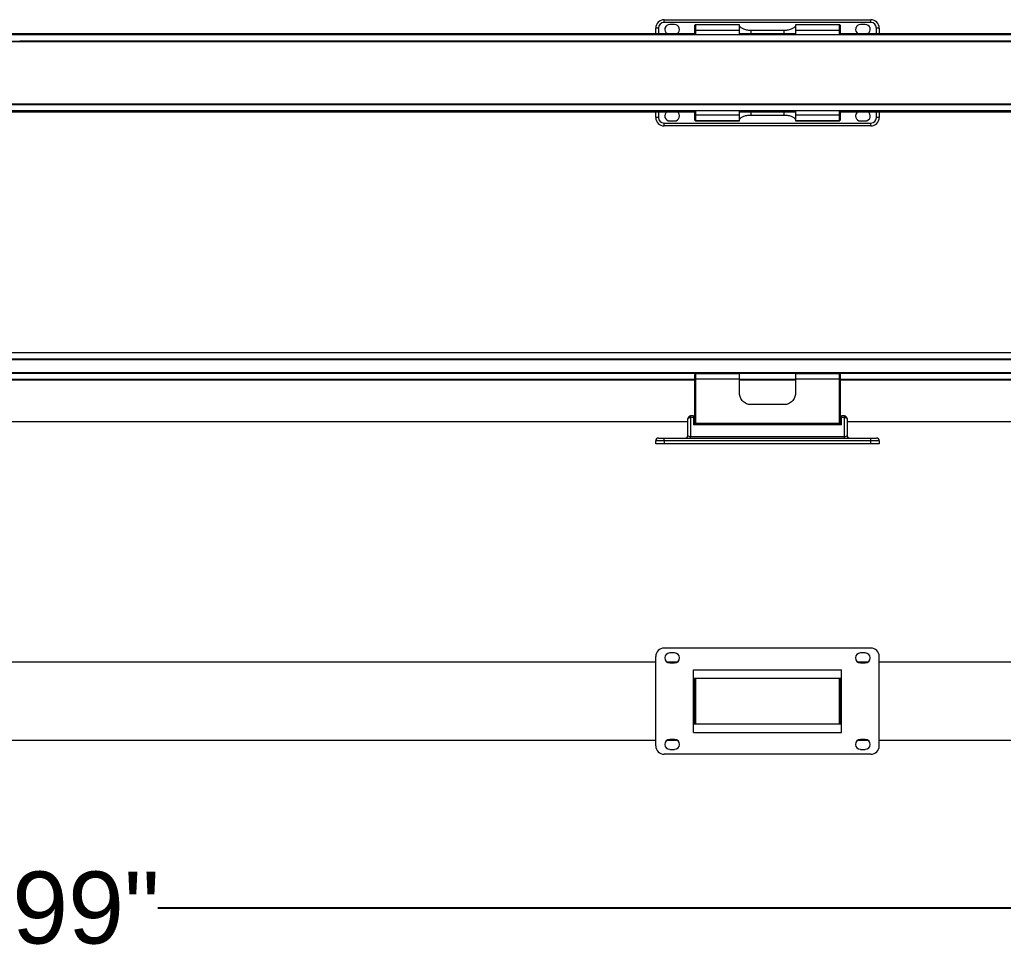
# Model space of a CAD drawing. Header units: inches. Extents: x -5.1 to 56, y 0.9 to 13.9.
# Drawn here: x 28.66 to 42.32, y 0.86 to 13.86 of the extents above; entities that cross this region are included whole.
import ezdxf

# ---------------------------------------------------------------- set-up
doc = ezdxf.new("R2010")
doc.units = ezdxf.units.IN
doc.header["$MEASUREMENT"] = 0
doc.layers.add('DIMENSIONS', color=6, linetype='Continuous')
doc.styles.get("Standard").update_dxf_attribs({"font": 'Arial.ttf'})
doc.dimstyles.new('Big 1IN', dxfattribs={"dimtxt": 1, "dimasz": 1, "dimexe": 0.18, "dimexo": 0.0625, "dimgap": 0.09, "dimtad": 0, "dimtih": 1, "dimtoh": 1, "dimzin": 0, "dimdsep": 46, "dimlunit": 3, "dimtxsty": 'Standard', "dimcen": 0.5, "dimadec": 0, "dimazin": 0, "dimtfac": 1, "dimtofl": 0, "dimtmove": 0, "dimatfit": 3, "dimfxl": 1, "dimtolj": 1, "dimtzin": 0, "dimarcsym": 0})

# ---------------------------------------------------------------- blocks, each defined once
blk = doc.blocks.new('*D15')
at = {"layer": 'Defpoints', "color": 0, "transparency": 16777216}
for p in [(3.856, 3.913), (51.848, 3.913), (51.848, 1.52)]:
    blk.add_point(p, dxfattribs=at)
at = {"layer": 'DIMENSIONS', "color": 0, "lineweight": -2, "transparency": 16777216}
for p, q in [((3.856, 3.85), (3.856, 1.34)), ((51.848, 3.85), (51.848, 1.34)), ((4.856, 1.52), (25.129, 1.52)), ((50.848, 1.52), (30.575, 1.52))]:
    blk.add_line(p, q, dxfattribs=at)
at = {"layer": 'DIMENSIONS', "color": 0, "transparency": 16777216}
for points in [[(4.856, 1.686), (4.856, 1.353), (3.856, 1.52)], [(50.848, 1.686), (50.848, 1.353), (51.848, 1.52)]]:
    blk.add_solid(points, dxfattribs=at)
at = {"layer": 'DIMENSIONS', "color": 0, "transparency": 16777216, "insert": (27.852, 1.52), "char_height": 1, "attachment_point": 5}
blk.add_mtext('\\A1;3\'-11.99"', dxfattribs=at)

msp = doc.modelspace()

# ---------------------------------------------------------------- linework, layer by layer
at = {"color": 7, "linetype": 'Continuous', "lineweight": 15}
for p, q in [((37.605, 13.818), (37.605, 13.856)), ((37.605, 13.856), (40.476, 13.856)), ((40.476, 13.818), (37.605, 13.818)), ((40.476, 13.818), (40.476, 13.856)), ((28.657, 13.662), (11.831, 13.662)), ((38.032, 13.662), (28.657, 13.662)), ((37.489, 13.662), (37.489, 13.74)), ((37.527, 13.74), (37.489, 13.74)), ((37.751, 13.788), (37.683, 13.788)), ((38.032, 13.777), (38.032, 13.779)), ((38.032, 13.708), (38.032, 13.777)), ((38.032, 13.708), (38.04, 13.708)), ((38.032, 13.645), (38.032, 13.708)), ((38.653, 13.787), (38.04, 13.787)), ((38.04, 13.785), (38.04, 13.708)), ((38.653, 13.785), (38.04, 13.785)), ((38.653, 13.708), (38.04, 13.708)), ((38.653, 13.785), (38.653, 13.787)), ((38.653, 13.708), (38.653, 13.785)), ((38.653, 13.645), (38.653, 13.708)), ((39.429, 13.662), (38.653, 13.662)), ((38.808, 13.71), (39.273, 13.71)), ((40.042, 13.787), (39.429, 13.787)), ((39.429, 13.787), (39.429, 13.785)), ((39.429, 13.785), (39.429, 13.708)), ((40.042, 13.785), (39.429, 13.785)), ((40.042, 13.708), (39.429, 13.708)), ((39.429, 13.708), (39.429, 13.645)), ((40.042, 13.708), (40.042, 13.785)), ((40.042, 13.708), (40.049, 13.708)), ((40.049, 13.779), (40.049, 13.777)), ((40.049, 13.777), (40.049, 13.708)), ((40.049, 13.708), (40.049, 13.645)), ((45.232, 13.662), (40.049, 13.662)), ((40.399, 13.788), (40.331, 13.788)), ((40.593, 13.74), (40.554, 13.74)), ((40.593, 13.74), (40.593, 13.662)), ((28.657, 13.553), (11.831, 13.553)), ((45.232, 13.645), (28.657, 13.645)), ((45.232, 13.553), (28.657, 13.553)), ((11.831, 12.686), (28.657, 12.686)), ((11.831, 12.594), (28.657, 12.594)), ((11.831, 12.576), (28.657, 12.576)), ((28.657, 12.686), (45.232, 12.686)), ((28.657, 12.594), (45.232, 12.594)), ((28.657, 12.576), (38.032, 12.576)), ((37.489, 12.498), (37.489, 12.576)), ((38.032, 12.531), (38.032, 12.594)), ((38.653, 12.531), (38.653, 12.594)), ((38.653, 12.576), (39.429, 12.576)), ((39.429, 12.594), (39.429, 12.531)), ((40.049, 12.594), (40.049, 12.531)), ((40.049, 12.576), (45.232, 12.576)), ((40.593, 12.576), (40.593, 12.498)), ((37.527, 12.498), (37.489, 12.498)), ((37.683, 12.45), (37.751, 12.45)), ((38.032, 12.531), (38.04, 12.531)), ((38.032, 12.461), (38.032, 12.531)), ((38.032, 12.46), (38.032, 12.461)), ((38.653, 12.531), (38.04, 12.531)), ((38.04, 12.531), (38.04, 12.453)), ((38.653, 12.453), (38.04, 12.453)), ((38.04, 12.452), (38.653, 12.452)), ((38.653, 12.453), (38.653, 12.531)), ((38.653, 12.452), (38.653, 12.453)), ((39.273, 12.528), (38.808, 12.528)), ((40.042, 12.531), (39.429, 12.531)), ((39.429, 12.531), (39.429, 12.453)), ((40.042, 12.453), (39.429, 12.453)), ((39.429, 12.453), (39.429, 12.452)), ((39.429, 12.452), (40.042, 12.452)), ((40.042, 12.531), (40.049, 12.531)), ((40.042, 12.453), (40.042, 12.531)), ((40.049, 12.531), (40.049, 12.461)), ((40.049, 12.461), (40.049, 12.46)), ((40.331, 12.45), (40.399, 12.45)), ((40.593, 12.498), (40.554, 12.498)), ((37.605, 12.421), (40.476, 12.421)), ((37.605, 12.382), (37.605, 12.421)), ((40.476, 12.382), (37.605, 12.382)), ((40.476, 12.382), (40.476, 12.421)), ((28.657, 9.229), (11.831, 9.229)), ((45.232, 9.229), (28.657, 9.229)), ((28.657, 9.137), (11.831, 9.137)), ((45.232, 9.137), (28.657, 9.137)), ((28.657, 8.95), (11.831, 8.95)), ((45.232, 8.95), (28.657, 8.95)), ((38.032, 8.865), (38.032, 8.93)), ((38.04, 8.938), (38.04, 8.866)), ((38.653, 8.938), (38.04, 8.938)), ((38.653, 8.866), (38.653, 8.938)), ((40.042, 8.938), (39.429, 8.938)), ((39.429, 8.938), (39.429, 8.866)), ((40.042, 8.866), (40.042, 8.938)), ((40.049, 8.93), (40.049, 8.865)), ((20.204, 8.857), (28.657, 8.857)), ((28.657, 8.857), (38.032, 8.857)), ((38.032, 8.252), (38.032, 8.865)), ((38.653, 8.866), (38.04, 8.866)), ((38.653, 8.666), (38.653, 8.866)), ((38.653, 8.857), (39.429, 8.857)), ((39.429, 8.866), (39.429, 8.666)), ((40.042, 8.866), (39.429, 8.866)), ((40.049, 8.865), (40.049, 8.252)), ((40.049, 8.857), (45.232, 8.857)), ((39.273, 8.511), (38.808, 8.511)), ((38.012, 8.354), (37.974, 8.354)), ((38.012, 8.354), (38.012, 8.331)), ((40.108, 8.354), (40.069, 8.354)), ((40.069, 8.331), (40.069, 8.354)), ((20.301, 8.278), (28.657, 8.278)), ((28.657, 8.278), (37.935, 8.278)), ((37.935, 8.084), (37.935, 8.315)), ((37.974, 8.331), (37.974, 8.068)), ((38.012, 8.331), (37.974, 8.331)), ((38.012, 8.331), (38.012, 8.229)), ((38.032, 8.28), (38.012, 8.28)), ((40.069, 8.251), (38.012, 8.251)), ((40.069, 8.229), (38.012, 8.229)), ((40.049, 8.28), (40.069, 8.28)), ((40.069, 8.229), (40.069, 8.331)), ((40.108, 8.331), (40.069, 8.331)), ((40.108, 8.068), (40.108, 8.331)), ((40.146, 8.315), (40.146, 8.084)), ((40.146, 8.278), (45.232, 8.278)), ((37.974, 8.046), (37.974, 8.068)), ((37.974, 8.068), (40.108, 8.068)), ((40.108, 8.046), (40.108, 8.068)), ((37.605, 8.007), (37.489, 8.007)), ((37.489, 7.968), (37.489, 8.007)), ((37.605, 7.968), (37.489, 7.968)), ((37.527, 8.046), (37.605, 8.046)), ((37.605, 8.007), (37.605, 8.046)), ((37.605, 8.046), (40.476, 8.046)), ((40.476, 8.007), (37.605, 8.007)), ((37.605, 8.007), (37.605, 7.968)), ((40.476, 7.968), (37.605, 7.968)), ((40.476, 8.007), (40.476, 8.046)), ((40.476, 8.046), (40.554, 8.046)), ((40.593, 8.007), (40.476, 8.007)), ((40.476, 7.968), (40.476, 8.007)), ((40.593, 7.968), (40.476, 7.968)), ((40.593, 8.007), (40.593, 7.968)), ((40.476, 5.13), (37.605, 5.13)), ((37.751, 5.062), (37.683, 5.062)), ((40.399, 5.062), (40.331, 5.062)), ((28.657, 4.936), (11.831, 4.936)), ((37.489, 4.936), (28.657, 4.936)), ((37.489, 3.772), (37.489, 5.014)), ((37.786, 4.936), (37.648, 4.936)), ((37.683, 4.926), (37.751, 4.926)), ((40.434, 4.936), (40.296, 4.936)), ((40.331, 4.926), (40.399, 4.926)), ((40.593, 3.772), (40.593, 5.014)), ((45.232, 4.936), (40.593, 4.936)), ((38.012, 3.957), (38.012, 4.829)), ((38.012, 4.829), (40.069, 4.829)), ((40.069, 3.957), (40.069, 4.829)), ((40.069, 4.707), (38.012, 4.707)), ((38.032, 4.079), (38.032, 4.707)), ((40.049, 4.707), (40.049, 4.079)), ((38.012, 4.529), (38.032, 4.529)), ((40.049, 4.529), (40.069, 4.529)), ((38.032, 4.257), (38.012, 4.257)), ((40.069, 4.257), (40.049, 4.257)), ((38.012, 4.079), (40.069, 4.079)), ((11.831, 3.85), (28.657, 3.85)), ((28.657, 3.85), (37.489, 3.85)), ((37.648, 3.85), (37.786, 3.85)), ((37.751, 3.86), (37.683, 3.86)), ((38.012, 3.957), (40.069, 3.957)), ((40.296, 3.85), (40.434, 3.85)), ((40.399, 3.86), (40.331, 3.86)), ((40.593, 3.85), (45.232, 3.85)), ((37.683, 3.724), (37.751, 3.724)), ((40.331, 3.724), (40.399, 3.724)), ((40.476, 3.656), (37.605, 3.656))]:
    msp.add_line(p, q, dxfattribs=at)
at = {"color": 8, "linetype": 'Continuous', "lineweight": 15}
for p, q in [((11.831, 13.662), (28.657, 13.662)), ((28.657, 13.662), (38.032, 13.662)), ((37.527, 13.74), (37.527, 13.662)), ((38.04, 13.787), (38.04, 13.785)), ((38.04, 13.708), (38.04, 13.645)), ((38.653, 13.662), (39.429, 13.662)), ((38.808, 13.71), (38.808, 13.662)), ((39.273, 13.662), (39.273, 13.71)), ((40.042, 13.785), (40.042, 13.787)), ((40.042, 13.645), (40.042, 13.708)), ((40.049, 13.662), (45.232, 13.662)), ((40.554, 13.662), (40.554, 13.74)), ((28.657, 13.654), (11.831, 13.654)), ((28.657, 13.645), (11.831, 13.645)), ((28.657, 13.548), (11.831, 13.548)), ((38.032, 13.654), (28.657, 13.654)), ((45.232, 13.645), (28.657, 13.645)), ((28.657, 13.564), (45.232, 13.564)), ((45.232, 13.548), (28.657, 13.548)), ((39.429, 13.654), (38.653, 13.654)), ((45.232, 13.654), (40.049, 13.654)), ((11.831, 12.69), (28.657, 12.69)), ((28.657, 12.674), (11.831, 12.674)), ((11.831, 12.584), (28.657, 12.584)), ((28.657, 12.577), (11.831, 12.577)), ((28.657, 12.69), (45.232, 12.69)), ((45.232, 12.674), (28.657, 12.674)), ((28.657, 12.594), (45.232, 12.594)), ((28.657, 12.584), (38.032, 12.584)), ((38.032, 12.577), (28.657, 12.577)), ((37.527, 12.576), (37.527, 12.498)), ((38.04, 12.594), (38.04, 12.531)), ((38.653, 12.584), (39.429, 12.584)), ((39.429, 12.577), (38.653, 12.577)), ((38.808, 12.576), (38.808, 12.528)), ((39.273, 12.528), (39.273, 12.576)), ((40.042, 12.531), (40.042, 12.594)), ((40.049, 12.584), (45.232, 12.584)), ((45.232, 12.577), (40.049, 12.577)), ((40.554, 12.498), (40.554, 12.576)), ((38.04, 12.453), (38.04, 12.452)), ((40.042, 12.452), (40.042, 12.453)), ((11.831, 9.145), (28.657, 9.145)), ((28.657, 9.133), (11.831, 9.133)), ((28.657, 9.145), (45.232, 9.145)), ((45.232, 9.133), (28.657, 9.133)), ((11.831, 8.959), (28.657, 8.959)), ((28.657, 8.942), (11.831, 8.942)), ((28.657, 8.959), (45.232, 8.959)), ((45.232, 8.942), (28.657, 8.942)), ((20.204, 8.864), (28.657, 8.864)), ((28.657, 8.849), (20.204, 8.849)), ((28.657, 8.864), (38.032, 8.864)), ((38.032, 8.849), (28.657, 8.849)), ((38.04, 8.866), (38.04, 8.251)), ((38.653, 8.864), (39.429, 8.864)), ((39.429, 8.849), (38.653, 8.849)), ((40.042, 8.251), (40.042, 8.866)), ((40.049, 8.864), (45.232, 8.864)), ((45.232, 8.849), (40.049, 8.849)), ((37.974, 8.331), (37.974, 8.354)), ((40.108, 8.354), (40.108, 8.331)), ((38.04, 4.707), (38.04, 4.079)), ((40.042, 4.079), (40.042, 4.707)), ((38.032, 4.523), (38.012, 4.523)), ((40.069, 4.523), (40.049, 4.523)), ((38.012, 4.505), (38.032, 4.505)), ((38.032, 4.499), (38.012, 4.499)), ((38.012, 4.493), (38.032, 4.493)), ((38.032, 4.48), (38.012, 4.48)), ((38.012, 4.47), (38.032, 4.47)), ((38.032, 4.463), (38.012, 4.463)), ((40.049, 4.505), (40.069, 4.505)), ((40.069, 4.499), (40.049, 4.499)), ((40.049, 4.493), (40.069, 4.493)), ((40.069, 4.48), (40.049, 4.48)), ((40.049, 4.47), (40.069, 4.47)), ((40.069, 4.463), (40.049, 4.463)), ((38.012, 4.323), (38.032, 4.323)), ((38.032, 4.316), (38.012, 4.316)), ((38.012, 4.306), (38.032, 4.306)), ((38.032, 4.293), (38.012, 4.293)), ((38.012, 4.287), (38.032, 4.287)), ((38.032, 4.281), (38.012, 4.281)), ((38.012, 4.263), (38.032, 4.263)), ((40.049, 4.323), (40.069, 4.323)), ((40.069, 4.316), (40.049, 4.316)), ((40.049, 4.306), (40.069, 4.306)), ((40.069, 4.293), (40.049, 4.293)), ((40.049, 4.287), (40.069, 4.287)), ((40.069, 4.281), (40.049, 4.281)), ((40.049, 4.263), (40.069, 4.263))]:
    msp.add_line(p, q, dxfattribs=at)
at = {"color": 7, "linetype": 'Continuous', "lineweight": 15, "flags": 128}
for points in [[(37.935, 8.315), (37.936, 8.318), (37.938, 8.321), (37.941, 8.324), (37.946, 8.327), (37.952, 8.329), (37.959, 8.33), (37.966, 8.331), (37.974, 8.331)], [(40.108, 8.331), (40.115, 8.331), (40.122, 8.33), (40.129, 8.329), (40.135, 8.327), (40.14, 8.324), (40.143, 8.321), (40.146, 8.318), (40.146, 8.315)]]:
    msp.add_lwpolyline(points, dxfattribs=at)
at = {"color": 7, "linetype": 'Continuous', "lineweight": 15}
for centre, radius, start, end in [((37.605, 13.74), 0.116, 90, 180), ((37.605, 13.74), 0.0776, 90, 180), ((40.476, 13.74), 0.116, 0, 90), ((40.476, 13.74), 0.0776, 0, 90), ((37.683, 13.721), 0.0679, 90, 238.9973), ((37.751, 13.721), 0.0679, 301.0027, 90), ((38.04, 13.779), 0.00776, 90, 180), ((38.04, 13.777), 0.00775, 89.9385, 179.9371), ((40.042, 13.779), 0.00776, 0, 90), ((40.042, 13.777), 0.00775, 0.0629, 90.0615), ((40.331, 13.721), 0.0679, 90, 238.9973), ((40.399, 13.721), 0.0679, 301.0027, 90), ((37.683, 12.518), 0.0679, 121.0027, 270), ((37.751, 12.518), 0.0679, 270, 58.9973), ((40.331, 12.518), 0.0679, 121.0027, 270), ((40.399, 12.518), 0.0679, 270, 58.9973), ((37.605, 12.498), 0.116, 180, 270), ((37.605, 12.498), 0.0776, 180, 270), ((38.04, 12.461), 0.00775, 180.0629, 270.0615), ((38.04, 12.46), 0.00776, 180, 270), ((40.042, 12.461), 0.00775, 269.9385, 359.9371), ((40.042, 12.46), 0.00776, 270, 0), ((40.476, 12.498), 0.0776, 270, 0), ((40.476, 12.498), 0.116, 270, 0), ((38.04, 8.93), 0.00776, 90, 180), ((40.042, 8.93), 0.00776, 0, 90), ((38.038, 8.836), 0.0299, 86.3002, 101.2279), ((40.044, 8.836), 0.0299, 78.7721, 93.6998), ((37.974, 8.315), 0.0388, 90, 180), ((40.108, 8.315), 0.0388, 0, 90), ((37.896, 8.084), 0.0388, 270, 0), ((40.185, 8.084), 0.0388, 180, 270), ((37.527, 8.007), 0.0388, 90, 180), ((40.554, 8.007), 0.0388, 0, 90), ((37.605, 5.014), 0.116, 90, 180), ((37.683, 4.994), 0.0679, 90, 270), ((37.751, 4.994), 0.0679, 270, 90), ((40.331, 4.994), 0.0679, 90, 270), ((40.399, 4.994), 0.0679, 270, 90), ((40.476, 5.014), 0.116, 0, 90), ((37.683, 3.792), 0.0679, 90, 270), ((37.751, 3.792), 0.0679, 270, 90), ((40.331, 3.792), 0.0679, 90, 270), ((40.399, 3.792), 0.0679, 270, 90), ((37.605, 3.772), 0.116, 180, 270), ((40.476, 3.772), 0.116, 270, 0)]:
    msp.add_arc(centre, radius, start, end, dxfattribs=at)
for centre, major_axis, start_param, end_param in [((37.974, 8.084), (0.0388, 0), 3.141593, 4.712389), ((40.108, 8.084), (-0.0388, 0), 1.570796, 3.141593)]:
    msp.add_ellipse(centre, major_axis=major_axis, ratio=0.422618, start_param=start_param, end_param=end_param, dxfattribs=at)
for points in [[(38.653, 13.768), (38.653, 13.766), (38.654, 13.763), (38.658, 13.757), (38.66, 13.754), (38.668, 13.748), (38.673, 13.745), (38.684, 13.738), (38.69, 13.735), (38.704, 13.729), (38.712, 13.726), (38.728, 13.721), (38.738, 13.718), (38.756, 13.714), (38.766, 13.713), (38.787, 13.711), (38.797, 13.71), (38.808, 13.71)], [(39.273, 13.71), (39.284, 13.71), (39.294, 13.711), (39.315, 13.713), (39.325, 13.714), (39.344, 13.718), (39.353, 13.721), (39.369, 13.726), (39.377, 13.729), (39.391, 13.735), (39.398, 13.738), (39.408, 13.745), (39.413, 13.748), (39.421, 13.754), (39.424, 13.757), (39.428, 13.763), (39.429, 13.766), (39.429, 13.768)], [(38.808, 12.528), (38.797, 12.528), (38.787, 12.528), (38.767, 12.526), (38.756, 12.524), (38.738, 12.52), (38.729, 12.518), (38.712, 12.512), (38.704, 12.509), (38.69, 12.503), (38.684, 12.5), (38.673, 12.494), (38.668, 12.49), (38.661, 12.484), (38.658, 12.481), (38.654, 12.475), (38.653, 12.473), (38.653, 12.47)], [(39.429, 12.47), (39.429, 12.473), (39.428, 12.475), (39.424, 12.481), (39.421, 12.484), (39.413, 12.49), (39.408, 12.494), (39.398, 12.5), (39.391, 12.503), (39.377, 12.509), (39.37, 12.512), (39.353, 12.518), (39.344, 12.52), (39.325, 12.524), (39.315, 12.526), (39.295, 12.528), (39.284, 12.528), (39.273, 12.528)], [(38.808, 8.511), (38.797, 8.511), (38.787, 8.512), (38.767, 8.517), (38.756, 8.52), (38.738, 8.528), (38.729, 8.533), (38.712, 8.544), (38.704, 8.551), (38.69, 8.565), (38.684, 8.573), (38.673, 8.589), (38.668, 8.598), (38.661, 8.617), (38.658, 8.626), (38.654, 8.646), (38.653, 8.656), (38.653, 8.666)], [(39.429, 8.666), (39.429, 8.656), (39.428, 8.646), (39.424, 8.626), (39.421, 8.617), (39.413, 8.598), (39.408, 8.589), (39.398, 8.573), (39.391, 8.565), (39.377, 8.551), (39.37, 8.544), (39.353, 8.533), (39.344, 8.528), (39.325, 8.52), (39.315, 8.517), (39.295, 8.512), (39.284, 8.511), (39.273, 8.511)]]:
    msp.add_open_spline(points, degree=3, knots=[0, 0, 0, 0, 0.125, 0.125, 0.25, 0.25, 0.375, 0.375, 0.5, 0.5, 0.625, 0.625, 0.75, 0.75, 0.875, 0.875, 1, 1, 1, 1], dxfattribs=at)

# ---------------------------------------------------------------- dimensions: what is measured, and where the dimension line sits
at = {"layer": 'DIMENSIONS'}
dim = msp.add_linear_dim(base=(51.848, 1.52), p1=(3.856, 3.913), p2=(51.848, 3.913), dimstyle='Big 1IN', dxfattribs=at)
dim.commit()
dim.dimension.update_dxf_attribs({"geometry": '*D15', "text_midpoint": (27.852, 1.52)})

doc.saveas('drawing.dxf')
